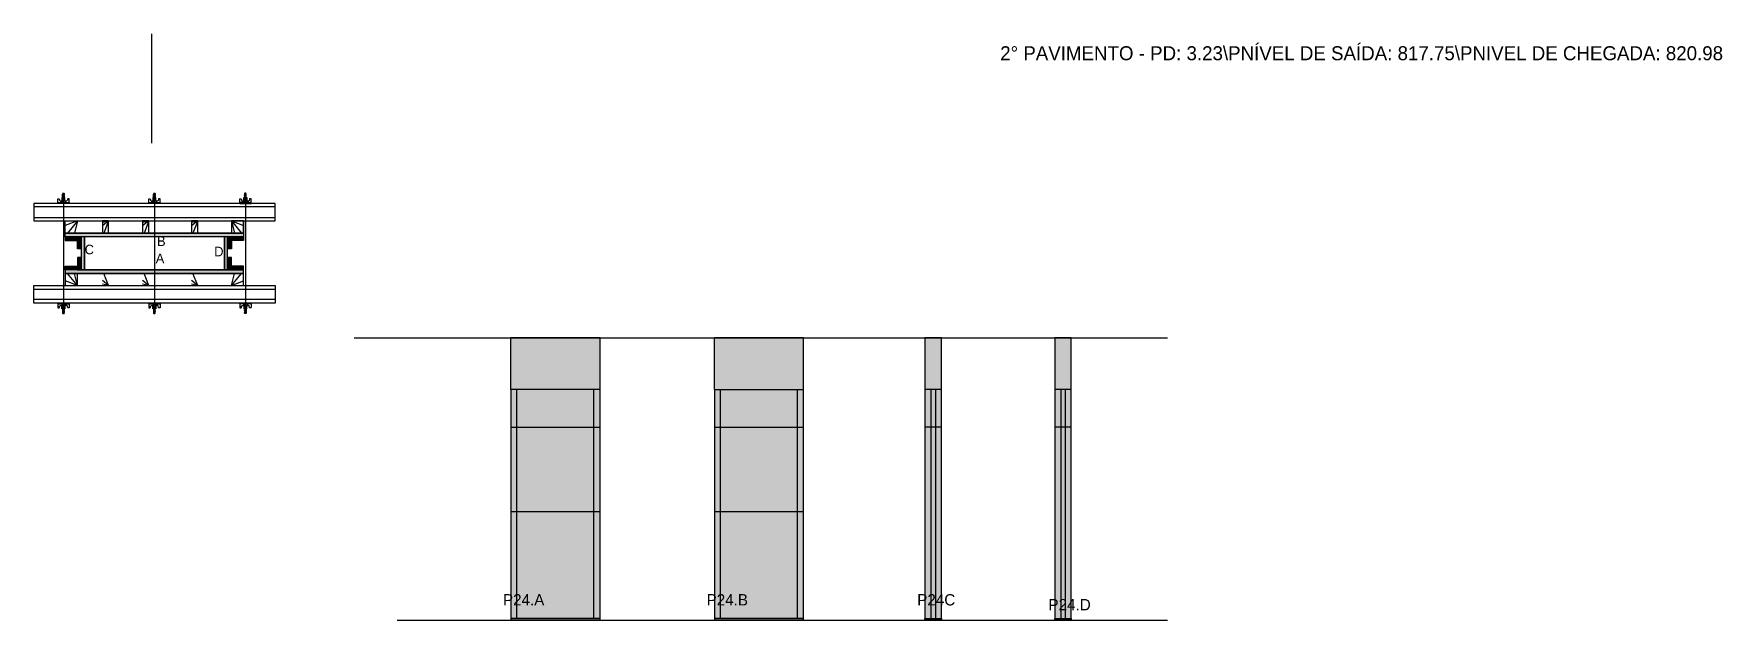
# Model space of a CAD drawing. Header units: metres. Extents: x 1920 to 3851, y 5089 to 5760.
import ezdxf

# ---------------------------------------------------------------- set-up
doc = ezdxf.new("R2010")
doc.units = ezdxf.units.M
for name, color, linetype in [('CHAPA', 7, 'Continuous'), ('COTA', 7, 'Continuous'), ('Hachura', 7, 'Continuous'), ('Madeira', 7, 'Continuous'), ('NOMENCLATURA', 7, 'Continuous'), ('Nível', 7, 'Continuous'), ('Painéis', 7, 'Continuous'), ('Perfil Metálico', 7, 'Continuous'), ('SARR_2.2x7', 7, 'Continuous'), ('SARRAFO', 7, 'Continuous'), ('Texto Seção', 7, 'Continuous'), ('TEXTO_GERAL', 7, 'Continuous')]:
    doc.layers.add(name, color=color, linetype=linetype)

msp = doc.modelspace()

# ---------------------------------------------------------------- hatches: boundary and pattern name
at = {"layer": 'COTA'}
h = msp.add_hatch(color=7, dxfattribs=at)
h.dxf.hatch_style = 1
h.paths.add_polyline_path([(2465.5, 5353.4), (2567.5, 5353.4), (2567.5, 5353.4), (2567.5, 5412.4), (2567.5, 5412.4), (2465.5, 5412.4), (2465.5, 5412.4), (2465.5, 5353.4)])
h = msp.add_hatch(color=7, dxfattribs=at)
h.dxf.hatch_style = 1
h.paths.add_polyline_path([(2698.3, 5353.4), (2800.3, 5353.4), (2800.3, 5353.4), (2800.3, 5412.4), (2800.3, 5412.4), (2698.3, 5412.4), (2698.3, 5412.4), (2698.3, 5353.4)])
h = msp.add_hatch(color=7, dxfattribs=at)
h.dxf.hatch_style = 1
h.paths.add_polyline_path([(2939, 5353.4), (2958, 5353.4), (2958, 5353.4), (2958, 5412.4), (2958, 5412.4), (2939, 5412.4), (2939, 5412.4), (2939, 5353.4)])
h = msp.add_hatch(color=7, dxfattribs=at)
h.dxf.hatch_style = 1
h.paths.add_polyline_path([(3087.5, 5353.4), (3106.5, 5353.4), (3106.5, 5353.4), (3106.5, 5412.4), (3106.5, 5412.4), (3087.5, 5412.4), (3087.5, 5412.4), (3087.5, 5353.4)])
at = {"layer": 'Hachura'}
h = msp.add_hatch(color=7, dxfattribs=at)
h.dxf.hatch_style = 1
h.paths.add_polyline_path([(1955.9, 5528.1), (1955.9, 5532.1), (1955.9, 5532.1), (2159.9, 5532.1), (2159.9, 5532.1), (2159.9, 5528.1), (2159.9, 5528.1), (1955.9, 5528.1)])
h = msp.add_hatch(color=7, dxfattribs=at)
h.dxf.hatch_style = 1
h.paths.add_polyline_path([(1955.9, 5528.1), (1955.9, 5532.1), (1955.9, 5532.1), (2159.9, 5532.1), (2159.9, 5532.1), (2159.9, 5528.1), (2159.9, 5528.1), (1955.9, 5528.1)])
h = msp.add_hatch(color=7, dxfattribs=at)
h.dxf.hatch_style = 1
h.paths.add_polyline_path([(1969.9, 5528.1), (1969.9, 5523.7), (1969.9, 5523.7), (1955.9, 5523.7), (1955.9, 5523.7), (1955.9, 5528.1), (1955.9, 5528.1), (1969.9, 5528.1)])
h = msp.add_hatch(color=7, dxfattribs=at)
h.dxf.hatch_style = 1
h.paths.add_polyline_path([(1974.3, 5528.1), (1969.9, 5528.1), (1969.9, 5528.1), (1969.9, 5514.1), (1969.9, 5514.1), (1974.3, 5514.1), (1974.3, 5514.1), (1974.3, 5528.1)])
h = msp.add_hatch(color=7, dxfattribs=at)
h.dxf.hatch_style = 1
h.paths.add_polyline_path([(1977.9, 5528.1), (1974.3, 5528.1), (1974.3, 5528.1), (1974.3, 5490.1), (1974.3, 5490.1), (1977.9, 5490.1), (1977.9, 5490.1), (1977.9, 5528.1)])
h = msp.add_hatch(color=7, dxfattribs=at)
h.dxf.hatch_style = 1
h.paths.add_polyline_path([(1977.9, 5528.1), (1974.3, 5528.1), (1974.3, 5528.1), (1974.3, 5490.1), (1974.3, 5490.1), (1977.9, 5490.1), (1977.9, 5490.1), (1977.9, 5528.1)])
h = msp.add_hatch(color=7, dxfattribs=at)
h.dxf.hatch_style = 1
h.paths.add_polyline_path([(2141.5, 5528.1), (2137.9, 5528.1), (2137.9, 5528.1), (2137.9, 5490.1), (2137.9, 5490.1), (2141.5, 5490.1), (2141.5, 5490.1), (2141.5, 5528.1)])
h = msp.add_hatch(color=7, dxfattribs=at)
h.dxf.hatch_style = 1
h.paths.add_polyline_path([(2141.5, 5528.1), (2137.9, 5528.1), (2137.9, 5528.1), (2137.9, 5490.1), (2137.9, 5490.1), (2141.5, 5490.1), (2141.5, 5490.1), (2141.5, 5528.1)])
h = msp.add_hatch(color=7, dxfattribs=at)
h.dxf.hatch_style = 1
h.paths.add_polyline_path([(2145.9, 5528.1), (2141.5, 5528.1), (2141.5, 5528.1), (2141.5, 5514.1), (2141.5, 5514.1), (2145.9, 5514.1), (2145.9, 5514.1), (2145.9, 5528.1)])
h = msp.add_hatch(color=7, dxfattribs=at)
h.dxf.hatch_style = 1
h.paths.add_polyline_path([(2145.9, 5528.1), (2145.9, 5523.7), (2145.9, 5523.7), (2159.9, 5523.7), (2159.9, 5523.7), (2159.9, 5528.1), (2159.9, 5528.1), (2145.9, 5528.1)])
h = msp.add_hatch(color=7, dxfattribs=at)
h.dxf.hatch_style = 1
h.paths.add_polyline_path([(1974.3, 5490.1), (1969.9, 5490.1), (1969.9, 5490.1), (1969.9, 5504.1), (1969.9, 5504.1), (1974.3, 5504.1), (1974.3, 5504.1), (1974.3, 5490.1)])
h = msp.add_hatch(color=7, dxfattribs=at)
h.dxf.hatch_style = 1
h.paths.add_polyline_path([(2145.9, 5490.1), (2141.5, 5490.1), (2141.5, 5490.1), (2141.5, 5504.1), (2141.5, 5504.1), (2145.9, 5504.1), (2145.9, 5504.1), (2145.9, 5490.1)])
h = msp.add_hatch(color=7, dxfattribs=at)
h.dxf.hatch_style = 1
h.paths.add_polyline_path([(1969.9, 5490.1), (1969.9, 5494.5), (1969.9, 5494.5), (1955.9, 5494.5), (1955.9, 5494.5), (1955.9, 5490.1), (1955.9, 5490.1), (1969.9, 5490.1)])
h = msp.add_hatch(color=7, dxfattribs=at)
h.dxf.hatch_style = 1
h.paths.add_polyline_path([(1955.9, 5490.1), (1955.9, 5486.1), (1955.9, 5486.1), (2159.9, 5486.1), (2159.9, 5486.1), (2159.9, 5490.1), (2159.9, 5490.1), (1955.9, 5490.1)])
h = msp.add_hatch(color=7, dxfattribs=at)
h.dxf.hatch_style = 1
h.paths.add_polyline_path([(1955.9, 5490.1), (1955.9, 5486.1), (1955.9, 5486.1), (2159.9, 5486.1), (2159.9, 5486.1), (2159.9, 5490.1), (2159.9, 5490.1), (1955.9, 5490.1)])
h = msp.add_hatch(color=7, dxfattribs=at)
h.dxf.hatch_style = 1
h.paths.add_polyline_path([(2145.9, 5490.1), (2145.9, 5494.5), (2145.9, 5494.5), (2159.9, 5494.5), (2159.9, 5494.5), (2159.9, 5490.1), (2159.9, 5490.1), (2145.9, 5490.1)])
h = msp.add_hatch(color=7, dxfattribs=at)
h.dxf.hatch_style = 1
h.paths.add_polyline_path([(2567.5, 5089.4), (2567.5, 5353.4), (2567.5, 5353.4), (2465.5, 5353.4), (2465.5, 5353.4), (2465.5, 5089.4), (2465.5, 5089.4), (2567.5, 5089.4)])
h = msp.add_hatch(color=7, dxfattribs=at)
h.dxf.hatch_style = 1
h.paths.add_polyline_path([(2800.3, 5089.4), (2800.3, 5353.4), (2800.3, 5353.4), (2698.3, 5353.4), (2698.3, 5353.4), (2698.3, 5089.4), (2698.3, 5089.4), (2800.3, 5089.4)])
h = msp.add_hatch(color=7, dxfattribs=at)
h.dxf.hatch_style = 1
h.paths.add_polyline_path([(2958, 5089.4), (2958, 5353.4), (2958, 5353.4), (2939, 5353.4), (2939, 5353.4), (2939, 5089.4), (2939, 5089.4), (2958, 5089.4)])
h = msp.add_hatch(color=7, dxfattribs=at)
h.dxf.hatch_style = 1
h.paths.add_polyline_path([(3106.5, 5089.4), (3106.5, 5353.4), (3106.5, 5353.4), (3087.5, 5353.4), (3087.5, 5353.4), (3087.5, 5089.4), (3087.5, 5089.4), (3106.5, 5089.4)])

# ---------------------------------------------------------------- linework, layer by layer
at = {"layer": 'CHAPA', "color": 7, "lineweight": 25}
for points in [[(1955.9, 5528.1), (1955.9, 5532.1), (2159.9, 5532.1), (2159.9, 5528.1)], [(1955.9, 5528.1), (1955.9, 5532.1), (2159.9, 5532.1), (2159.9, 5528.1)], [(1977.9, 5528.1), (1974.3, 5528.1), (1974.3, 5490.1), (1977.9, 5490.1)], [(1977.9, 5528.1), (1974.3, 5528.1), (1974.3, 5490.1), (1977.9, 5490.1)], [(2141.5, 5528.1), (2137.9, 5528.1), (2137.9, 5490.1), (2141.5, 5490.1)], [(2141.5, 5528.1), (2137.9, 5528.1), (2137.9, 5490.1), (2141.5, 5490.1)], [(1955.9, 5490.1), (1955.9, 5486.1), (2159.9, 5486.1), (2159.9, 5490.1)], [(1955.9, 5490.1), (1955.9, 5486.1), (2159.9, 5486.1), (2159.9, 5490.1)]]:
    msp.add_lwpolyline(points, close=True, dxfattribs=at)
at = {"layer": 'COTA', "color": 7, "lineweight": 25}
for p, q in [((2567.5, 5412.4), (2465.5, 5412.4)), ((2465.5, 5353.4), (2465.5, 5412.4)), ((2567.5, 5353.4), (2567.5, 5412.4)), ((2800.3, 5412.4), (2698.3, 5412.4)), ((2698.3, 5353.4), (2698.3, 5412.4)), ((2800.3, 5353.4), (2800.3, 5412.4))]:
    msp.add_line(p, q, dxfattribs=at)
for points in [[(2958, 5353.4), (2958, 5412.4), (2939, 5412.4), (2939, 5353.4)], [(3106.5, 5353.4), (3106.5, 5412.4), (3087.5, 5412.4), (3087.5, 5353.4)]]:
    msp.add_lwpolyline(points, dxfattribs=at)
at = {"layer": 'Defpoints', "color": 7, "lineweight": 25}
msp.add_line((2054.9, 5635.2), (2054.9, 5760.2), dxfattribs=at)
at = {"layer": 'Hachura', "color": 7, "lineweight": 25}
for p, q in [((1947.5, 5571.3), (1949.1, 5571.3)), ((1947.5, 5566.1), (1947.5, 5571.2)), ((1947.5, 5567), (1960.4, 5567)), ((1947.5, 5567), (1952.6, 5567)), ((1960.4, 5566.1), (1947.5, 5566.1)), ((1947.6, 5567), (1947.6, 5566.1)), ((1947.8, 5567), (1947.8, 5566.1)), ((1948.2, 5567), (1948.2, 5566.1)), ((1948.6, 5567), (1948.6, 5566.1)), ((1949.1, 5571.3), (1949.7, 5569)), ((1949.5, 5567), (1949.5, 5566.1)), ((1950, 5568.8), (1952, 5568.8)), ((1950.9, 5567), (1950.9, 5566.1)), ((1959.4, 5566.1), (1951.6, 5566.1)), ((1952, 5569.6), (1955.8, 5569.6)), ((1952, 5567), (1952, 5569.6)), ((1953.9, 5567), (1952, 5567)), ((1955.6, 5572.8), (1952.2, 5572.8)), ((1952.2, 5572.8), (1952.2, 5569.6)), ((1955.6, 5572.7), (1952.2, 5572.7)), ((1952.6, 5567), (1953.3, 5567)), ((1952.8, 5577.2), (1955, 5576.1)), ((1954.9, 5575.9), (1952.8, 5576.9)), ((1952.8, 5576), (1955, 5574.9)), ((1954.9, 5574.7), (1952.8, 5575.8)), ((1952.8, 5574.8), (1955, 5573.8)), ((1954.9, 5573.5), (1952.8, 5574.6)), ((1954, 5572.8), (1952.8, 5573.4)), ((1952.9, 5577.6), (1953.2, 5577.9)), ((1952.9, 5577.3), (1952.9, 5577.6)), ((1952.9, 5577.6), (1952.9, 5577.6)), ((1954.8, 5577.6), (1952.9, 5577.6)), ((1952.9, 5577.3), (1954.8, 5576.3)), ((1952.9, 5577.3), (1954.8, 5576.3)), ((1952.9, 5576.1), (1952.9, 5576.7)), ((1954.8, 5575.8), (1952.9, 5576.7)), ((1952.9, 5576.1), (1954.8, 5575.1)), ((1952.9, 5574.9), (1952.9, 5575.6)), ((1954.8, 5574.6), (1952.9, 5575.6)), ((1952.9, 5575.4), (1952.9, 5575.6)), ((1952.9, 5574.9), (1954.8, 5574)), ((1952.9, 5573.8), (1952.9, 5574.4)), ((1954.8, 5573.5), (1952.9, 5574.4)), ((1952.9, 5573.8), (1954.8, 5572.8)), ((1953.8, 5572.8), (1952.9, 5573.3)), ((1952.9, 5572.8), (1952.9, 5573.3)), ((1953, 5566.7), (1953, 5566.9)), ((1953, 5566.2), (1953, 5566.7)), ((1953.2, 5577.9), (1954.5, 5577.9)), ((1953.3, 5572.8), (1953.3, 5569.6)), ((1954.8, 5576.9), (1953.5, 5577.6)), ((1953.6, 5567), (1953.6, 5569)), ((1954.9, 5577), (1953.8, 5577.6)), ((1953.9, 5576.9), (1953.9, 5445.1)), ((1953.9, 5567), (1953.9, 5566.1)), ((1954.1, 5569), (1954.1, 5567)), ((1954.3, 5577.6), (1955, 5577.2)), ((1954.8, 5577.6), (1954.5, 5577.9)), ((1954.6, 5577.6), (1954.8, 5577.4)), ((1954.8, 5577.4), (1954.8, 5577.6)), ((1954.8, 5576.9), (1954.8, 5576.3)), ((1954.8, 5575.1), (1954.8, 5575.8)), ((1954.8, 5574.4), (1954.8, 5574.6)), ((1954.8, 5574.4), (1954.8, 5574)), ((1954.8, 5573.5), (1954.8, 5572.8)), ((1954.8, 5572.8), (1954.8, 5569.6)), ((1954.9, 5566.9), (1954.9, 5566.4)), ((1955.6, 5569.6), (1955.6, 5572.8)), ((1955.8, 5569.6), (1955.6, 5569.6)), ((1955.8, 5569.6), (1955.6, 5569.6)), ((1955.8, 5569.6), (1955.8, 5567)), ((1957.8, 5568.8), (1955.8, 5568.8)), ((1956.9, 5567), (1956.9, 5566.1)), ((1958.7, 5571.3), (1958.1, 5569)), ((1958.4, 5567), (1958.4, 5566.1)), ((1960.4, 5571.3), (1958.7, 5571.3)), ((1959.2, 5567), (1959.2, 5566.1)), ((1959.7, 5567), (1959.7, 5566.1)), ((1960, 5567), (1960, 5566.1)), ((1960.2, 5567), (1960.2, 5566.1)), ((1960.4, 5567), (1960.4, 5571.3)), ((1960.4, 5567), (1960.4, 5566.1)), ((2051.5, 5571.3), (2053.1, 5571.3)), ((2051.5, 5566.1), (2051.5, 5571.2)), ((2051.5, 5567), (2064.4, 5567)), ((2051.5, 5567), (2056.6, 5567)), ((2064.4, 5566.1), (2051.5, 5566.1)), ((2051.6, 5567), (2051.6, 5566.1)), ((2051.8, 5567), (2051.8, 5566.1)), ((2052.2, 5567), (2052.2, 5566.1)), ((2052.6, 5567), (2052.6, 5566.1)), ((2053.1, 5571.3), (2053.7, 5569)), ((2053.5, 5567), (2053.5, 5566.1)), ((2054, 5568.8), (2056, 5568.8)), ((2054.9, 5567), (2054.9, 5566.1)), ((2063.4, 5566.1), (2055.6, 5566.1)), ((2056, 5569.6), (2059.8, 5569.6)), ((2056, 5567), (2056, 5569.6)), ((2057.9, 5567), (2056, 5567)), ((2059.6, 5572.8), (2056.2, 5572.8)), ((2056.2, 5572.8), (2056.2, 5569.6)), ((2059.6, 5572.7), (2056.2, 5572.7)), ((2056.6, 5567), (2057.3, 5567)), ((2056.8, 5577.2), (2059, 5576.1)), ((2058.9, 5575.9), (2056.8, 5576.9)), ((2056.8, 5576), (2059, 5574.9)), ((2058.9, 5574.7), (2056.8, 5575.8)), ((2056.8, 5574.8), (2059, 5573.8)), ((2058.9, 5573.5), (2056.8, 5574.6)), ((2058, 5572.8), (2056.8, 5573.4)), ((2056.9, 5577.6), (2057.2, 5577.9)), ((2056.9, 5577.3), (2056.9, 5577.6)), ((2056.9, 5577.6), (2056.9, 5577.6)), ((2058.8, 5577.6), (2056.9, 5577.6)), ((2056.9, 5577.3), (2058.8, 5576.3)), ((2056.9, 5577.3), (2058.8, 5576.3)), ((2056.9, 5576.1), (2056.9, 5576.7)), ((2058.8, 5575.8), (2056.9, 5576.7)), ((2056.9, 5576.1), (2058.8, 5575.1)), ((2056.9, 5574.9), (2056.9, 5575.6)), ((2058.8, 5574.6), (2056.9, 5575.6)), ((2056.9, 5575.4), (2056.9, 5575.6)), ((2056.9, 5574.9), (2058.8, 5574)), ((2056.9, 5573.8), (2056.9, 5574.4)), ((2058.8, 5573.5), (2056.9, 5574.4)), ((2056.9, 5573.8), (2058.8, 5572.8)), ((2057.8, 5572.8), (2056.9, 5573.3)), ((2056.9, 5572.8), (2056.9, 5573.3)), ((2057, 5566.7), (2057, 5566.9)), ((2057, 5566.2), (2057, 5566.7)), ((2057.2, 5577.9), (2058.5, 5577.9)), ((2057.3, 5572.8), (2057.3, 5569.6)), ((2058.8, 5576.9), (2057.5, 5577.6)), ((2057.6, 5567), (2057.6, 5569)), ((2058.9, 5577), (2057.8, 5577.6)), ((2057.9, 5576.9), (2057.9, 5445.1)), ((2057.9, 5567), (2057.9, 5566.1)), ((2058.1, 5569), (2058.1, 5567)), ((2058.3, 5577.6), (2059, 5577.2)), ((2058.8, 5577.6), (2058.5, 5577.9)), ((2058.6, 5577.6), (2058.8, 5577.4)), ((2058.8, 5577.4), (2058.8, 5577.6)), ((2058.8, 5576.9), (2058.8, 5576.3)), ((2058.8, 5575.1), (2058.8, 5575.8)), ((2058.8, 5574.4), (2058.8, 5574.6)), ((2058.8, 5574.4), (2058.8, 5574)), ((2058.8, 5573.5), (2058.8, 5572.8)), ((2058.8, 5572.8), (2058.8, 5569.6)), ((2058.9, 5566.9), (2058.9, 5566.4)), ((2059.6, 5569.6), (2059.6, 5572.8)), ((2059.8, 5569.6), (2059.6, 5569.6)), ((2059.8, 5569.6), (2059.6, 5569.6)), ((2059.8, 5569.6), (2059.8, 5567)), ((2061.8, 5568.8), (2059.8, 5568.8)), ((2060.9, 5567), (2060.9, 5566.1)), ((2062.7, 5571.3), (2062.1, 5569)), ((2062.4, 5567), (2062.4, 5566.1)), ((2064.4, 5571.3), (2062.7, 5571.3)), ((2063.2, 5567), (2063.2, 5566.1)), ((2063.7, 5567), (2063.7, 5566.1)), ((2064, 5567), (2064, 5566.1)), ((2064.2, 5567), (2064.2, 5566.1)), ((2064.4, 5567), (2064.4, 5571.3)), ((2064.4, 5567), (2064.4, 5566.1)), ((2155.5, 5567), (2155.5, 5571.3)), ((2155.5, 5571.3), (2157.1, 5571.3)), ((2168.4, 5567), (2155.5, 5567)), ((2155.5, 5567), (2155.5, 5566.1)), ((2155.5, 5566.1), (2168.4, 5566.1)), ((2155.6, 5567), (2155.6, 5566.1)), ((2155.8, 5567), (2155.8, 5566.1)), ((2156.2, 5567), (2156.2, 5566.1)), ((2156.4, 5566.1), (2164.2, 5566.1)), ((2156.6, 5567), (2156.6, 5566.1)), ((2157.1, 5571.3), (2157.7, 5569)), ((2157.5, 5567), (2157.5, 5566.1)), ((2158, 5568.8), (2160, 5568.8)), ((2158.9, 5567), (2158.9, 5566.1)), ((2163.9, 5569.6), (2160, 5569.6)), ((2160, 5569.6), (2160, 5567)), ((2160, 5569.6), (2160.2, 5569.6)), ((2160, 5569.6), (2160.2, 5569.6)), ((2160.2, 5572.8), (2163.6, 5572.8)), ((2160.2, 5569.6), (2160.2, 5572.8)), ((2160.2, 5572.7), (2163.6, 5572.7)), ((2161.5, 5577.6), (2160.9, 5577.2)), ((2160.9, 5577), (2162, 5577.6)), ((2163, 5577.2), (2160.9, 5576.1)), ((2160.9, 5575.9), (2163.1, 5576.9)), ((2163, 5576), (2160.9, 5574.9)), ((2160.9, 5574.7), (2163.1, 5575.8)), ((2163, 5574.8), (2160.9, 5573.8)), ((2160.9, 5573.5), (2163.1, 5574.6)), ((2160.9, 5566.9), (2160.9, 5566.4)), ((2161, 5577.6), (2161.3, 5577.9)), ((2161.3, 5577.6), (2161, 5577.4)), ((2161, 5577.4), (2161, 5577.6)), ((2161, 5576.9), (2162.3, 5577.6)), ((2161, 5577.6), (2163, 5577.6)), ((2163, 5577.3), (2161, 5576.3)), ((2163, 5577.3), (2161, 5576.3)), ((2161, 5576.9), (2161, 5576.3)), ((2161, 5575.8), (2163, 5576.7)), ((2163, 5576.1), (2161, 5575.1)), ((2161, 5575.1), (2161, 5575.8)), ((2161, 5574.6), (2163, 5575.6)), ((2163, 5574.9), (2161, 5574)), ((2161, 5574.4), (2161, 5574.6)), ((2161, 5574.4), (2161, 5574)), ((2161, 5573.5), (2163, 5574.4)), ((2163, 5573.8), (2161, 5572.8)), ((2161, 5573.5), (2161, 5572.8)), ((2161, 5572.8), (2161, 5569.6)), ((2162.6, 5577.9), (2161.3, 5577.9)), ((2161.7, 5569), (2161.7, 5567)), ((2161.8, 5572.8), (2163.1, 5573.4)), ((2161.9, 5576.9), (2161.9, 5445.1)), ((2161.9, 5567), (2163.9, 5567)), ((2161.9, 5567), (2161.9, 5566.1)), ((2162, 5572.8), (2163, 5573.3)), ((2162.2, 5567), (2162.2, 5569)), ((2163, 5577.6), (2162.6, 5577.9)), ((2162.6, 5572.8), (2162.6, 5569.6)), ((2163.2, 5567), (2162.6, 5567)), ((2162.9, 5566.7), (2162.9, 5566.9)), ((2162.9, 5566.2), (2162.9, 5566.7)), ((2163, 5577.3), (2163, 5577.6)), ((2163, 5577.6), (2163, 5577.6)), ((2163, 5576.1), (2163, 5576.7)), ((2163, 5574.9), (2163, 5575.6)), ((2163, 5575.4), (2163, 5575.6)), ((2163, 5573.8), (2163, 5574.4)), ((2163, 5572.8), (2163, 5573.3)), ((2168.4, 5567), (2163.2, 5567)), ((2163.6, 5572.8), (2163.6, 5569.6)), ((2163.9, 5567), (2163.9, 5569.6)), ((2165.8, 5568.8), (2163.9, 5568.8)), ((2165, 5567), (2165, 5566.1)), ((2166.7, 5571.3), (2166.1, 5569)), ((2166.4, 5567), (2166.4, 5566.1)), ((2168.4, 5571.3), (2166.7, 5571.3)), ((2167.2, 5567), (2167.2, 5566.1)), ((2167.7, 5567), (2167.7, 5566.1)), ((2168, 5567), (2168, 5566.1)), ((2168.2, 5567), (2168.2, 5566.1)), ((2168.4, 5566.1), (2168.4, 5571.2)), ((1960.4, 5452.1), (1947.5, 5452.1)), ((1947.5, 5452.1), (1947.5, 5447)), ((1947.5, 5451.2), (1960.4, 5451.2)), ((1947.5, 5451.2), (1952.6, 5451.2)), ((1947.5, 5446.9), (1949.1, 5446.9)), ((1947.6, 5451.2), (1947.6, 5452.1)), ((1947.8, 5451.2), (1947.8, 5452.1)), ((1948.2, 5451.2), (1948.2, 5452.1)), ((1948.6, 5451.2), (1948.6, 5452.1)), ((1949.1, 5446.9), (1949.7, 5449.2)), ((1949.5, 5451.2), (1949.5, 5452.1)), ((1950, 5449.4), (1952, 5449.4)), ((1950.9, 5451.2), (1950.9, 5452.1)), ((1959.4, 5452.1), (1951.6, 5452.1)), ((1953.9, 5451.2), (1952, 5451.2)), ((1952, 5451.2), (1952, 5448.6)), ((1952, 5448.6), (1955.8, 5448.6)), ((1952.2, 5445.4), (1952.2, 5448.6)), ((1952.6, 5451.2), (1953.3, 5451.2)), ((1953, 5451.9), (1953, 5451.5)), ((1953, 5451.5), (1953, 5451.3)), ((1953.3, 5445.4), (1953.3, 5448.6)), ((1953.6, 5451.2), (1953.6, 5449.2)), ((1953.9, 5451.2), (1953.9, 5452.1)), ((1954.1, 5449.2), (1954.1, 5451.2)), ((1954.8, 5445.4), (1954.8, 5448.6)), ((1954.9, 5451.3), (1954.9, 5451.8)), ((1955.6, 5448.6), (1955.6, 5445.4)), ((1955.8, 5448.6), (1955.6, 5448.6)), ((1955.8, 5448.6), (1955.6, 5448.6)), ((1957.8, 5449.4), (1955.8, 5449.4)), ((1955.8, 5448.6), (1955.8, 5451.2)), ((1956.9, 5451.2), (1956.9, 5452.1)), ((1958.7, 5446.9), (1958.1, 5449.2)), ((1958.4, 5451.2), (1958.4, 5452.1)), ((1960.4, 5446.9), (1958.7, 5446.9)), ((1959.2, 5451.2), (1959.2, 5452.1)), ((1959.7, 5451.2), (1959.7, 5452.1)), ((1960, 5451.2), (1960, 5452.1)), ((1960.2, 5451.2), (1960.2, 5452.1)), ((1960.4, 5451.2), (1960.4, 5452.1)), ((1960.4, 5451.2), (1960.4, 5446.9)), ((2064.4, 5452.1), (2051.5, 5452.1)), ((2051.5, 5452.1), (2051.5, 5447)), ((2051.5, 5451.2), (2064.4, 5451.2)), ((2051.5, 5451.2), (2056.6, 5451.2)), ((2051.5, 5446.9), (2053.1, 5446.9)), ((2051.6, 5451.2), (2051.6, 5452.1)), ((2051.8, 5451.2), (2051.8, 5452.1)), ((2052.2, 5451.2), (2052.2, 5452.1)), ((2052.6, 5451.2), (2052.6, 5452.1)), ((2053.1, 5446.9), (2053.7, 5449.2)), ((2053.5, 5451.2), (2053.5, 5452.1)), ((2054, 5449.4), (2056, 5449.4)), ((2054.9, 5451.2), (2054.9, 5452.1)), ((2063.4, 5452.1), (2055.6, 5452.1)), ((2057.9, 5451.2), (2056, 5451.2)), ((2056, 5451.2), (2056, 5448.6)), ((2056, 5448.6), (2059.8, 5448.6)), ((2056.2, 5445.4), (2056.2, 5448.6)), ((2056.6, 5451.2), (2057.3, 5451.2)), ((2057, 5451.9), (2057, 5451.5)), ((2057, 5451.5), (2057, 5451.3)), ((2057.3, 5445.4), (2057.3, 5448.6)), ((2057.6, 5451.2), (2057.6, 5449.2)), ((2057.9, 5451.2), (2057.9, 5452.1)), ((2058.1, 5449.2), (2058.1, 5451.2)), ((2058.8, 5445.4), (2058.8, 5448.6)), ((2058.9, 5451.3), (2058.9, 5451.8)), ((2059.6, 5448.6), (2059.6, 5445.4)), ((2059.8, 5448.6), (2059.6, 5448.6)), ((2059.8, 5448.6), (2059.6, 5448.6)), ((2061.8, 5449.4), (2059.8, 5449.4)), ((2059.8, 5448.6), (2059.8, 5451.2)), ((2060.9, 5451.2), (2060.9, 5452.1)), ((2062.7, 5446.9), (2062.1, 5449.2)), ((2062.4, 5451.2), (2062.4, 5452.1)), ((2064.4, 5446.9), (2062.7, 5446.9)), ((2063.2, 5451.2), (2063.2, 5452.1)), ((2063.7, 5451.2), (2063.7, 5452.1)), ((2064, 5451.2), (2064, 5452.1)), ((2064.2, 5451.2), (2064.2, 5452.1)), ((2064.4, 5451.2), (2064.4, 5452.1)), ((2064.4, 5451.2), (2064.4, 5446.9)), ((2155.5, 5452.1), (2168.4, 5452.1)), ((2155.5, 5451.2), (2155.5, 5452.1)), ((2168.4, 5451.2), (2155.5, 5451.2)), ((2155.5, 5451.2), (2155.5, 5446.9)), ((2155.5, 5446.9), (2157.1, 5446.9)), ((2155.6, 5451.2), (2155.6, 5452.1)), ((2155.8, 5451.2), (2155.8, 5452.1)), ((2156.2, 5451.2), (2156.2, 5452.1)), ((2156.4, 5452.1), (2164.2, 5452.1)), ((2156.6, 5451.2), (2156.6, 5452.1)), ((2157.1, 5446.9), (2157.7, 5449.2)), ((2157.5, 5451.2), (2157.5, 5452.1)), ((2158, 5449.4), (2160, 5449.4)), ((2158.9, 5451.2), (2158.9, 5452.1)), ((2160, 5448.6), (2160, 5451.2)), ((2163.9, 5448.6), (2160, 5448.6)), ((2160, 5448.6), (2160.2, 5448.6)), ((2160, 5448.6), (2160.2, 5448.6)), ((2160.2, 5448.6), (2160.2, 5445.4)), ((2160.9, 5451.3), (2160.9, 5451.8)), ((2161, 5445.4), (2161, 5448.6)), ((2161.7, 5449.2), (2161.7, 5451.2)), ((2161.9, 5451.2), (2161.9, 5452.1)), ((2161.9, 5451.2), (2163.9, 5451.2)), ((2162.2, 5451.2), (2162.2, 5449.2)), ((2163.2, 5451.2), (2162.6, 5451.2)), ((2162.6, 5445.4), (2162.6, 5448.6)), ((2162.9, 5451.9), (2162.9, 5451.5)), ((2162.9, 5451.5), (2162.9, 5451.3)), ((2168.4, 5451.2), (2163.2, 5451.2)), ((2163.6, 5445.4), (2163.6, 5448.6)), ((2163.9, 5451.2), (2163.9, 5448.6)), ((2165.8, 5449.4), (2163.9, 5449.4)), ((2165, 5451.2), (2165, 5452.1)), ((2166.7, 5446.9), (2166.1, 5449.2)), ((2166.4, 5451.2), (2166.4, 5452.1)), ((2168.4, 5446.9), (2166.7, 5446.9)), ((2167.2, 5451.2), (2167.2, 5452.1)), ((2167.7, 5451.2), (2167.7, 5452.1)), ((2168, 5451.2), (2168, 5452.1)), ((2168.2, 5451.2), (2168.2, 5452.1)), ((2168.4, 5452.1), (2168.4, 5447)), ((1955.6, 5445.5), (1952.2, 5445.5)), ((1955.6, 5445.4), (1952.2, 5445.4)), ((1954, 5445.4), (1952.8, 5444.8)), ((1954.9, 5444.7), (1952.8, 5443.6)), ((1952.8, 5443.4), (1955, 5444.4)), ((1954.9, 5443.5), (1952.8, 5442.4)), ((1952.8, 5442.2), (1955, 5443.3)), ((1954.9, 5442.3), (1952.8, 5441.3)), ((1952.8, 5441), (1955, 5442.1)), ((1952.9, 5444.4), (1954.8, 5445.4)), ((1953.8, 5445.4), (1952.9, 5444.9)), ((1952.9, 5445.4), (1952.9, 5444.9)), ((1954.8, 5444.7), (1952.9, 5443.8)), ((1952.9, 5444.4), (1952.9, 5443.8)), ((1952.9, 5443.3), (1954.8, 5444.2)), ((1954.8, 5443.6), (1952.9, 5442.6)), ((1952.9, 5443.3), (1952.9, 5442.6)), ((1952.9, 5442.1), (1954.8, 5443.1)), ((1952.9, 5442.8), (1952.9, 5442.6)), ((1954.8, 5442.4), (1952.9, 5441.5)), ((1952.9, 5442.1), (1952.9, 5441.5)), ((1952.9, 5440.9), (1954.8, 5441.9)), ((1952.9, 5440.9), (1954.8, 5441.9)), ((1952.9, 5440.9), (1952.9, 5440.6)), ((1952.9, 5440.6), (1952.9, 5440.6)), ((1952.9, 5440.6), (1953.2, 5440.3)), ((1954.8, 5440.6), (1952.9, 5440.6)), ((1953.2, 5440.3), (1954.5, 5440.3)), ((1954.8, 5441.3), (1953.5, 5440.6)), ((1954.9, 5441.2), (1953.8, 5440.6)), ((1954.3, 5440.6), (1955, 5441)), ((1954.8, 5440.6), (1954.5, 5440.3)), ((1954.6, 5440.6), (1954.8, 5440.7)), ((1954.8, 5444.7), (1954.8, 5445.4)), ((1954.8, 5443.8), (1954.8, 5444.2)), ((1954.8, 5443.8), (1954.8, 5443.6)), ((1954.8, 5443.1), (1954.8, 5442.4)), ((1954.8, 5441.3), (1954.8, 5441.9)), ((1954.8, 5440.7), (1954.8, 5440.6)), ((2059.6, 5445.5), (2056.2, 5445.5)), ((2059.6, 5445.4), (2056.2, 5445.4)), ((2058, 5445.4), (2056.8, 5444.8)), ((2058.9, 5444.7), (2056.8, 5443.6)), ((2056.8, 5443.4), (2059, 5444.4)), ((2058.9, 5443.5), (2056.8, 5442.4)), ((2056.8, 5442.2), (2059, 5443.3)), ((2058.9, 5442.3), (2056.8, 5441.3)), ((2056.8, 5441), (2059, 5442.1)), ((2056.9, 5444.4), (2058.8, 5445.4)), ((2057.8, 5445.4), (2056.9, 5444.9)), ((2056.9, 5445.4), (2056.9, 5444.9)), ((2058.8, 5444.7), (2056.9, 5443.8)), ((2056.9, 5444.4), (2056.9, 5443.8)), ((2056.9, 5443.3), (2058.8, 5444.2)), ((2058.8, 5443.6), (2056.9, 5442.6)), ((2056.9, 5443.3), (2056.9, 5442.6)), ((2056.9, 5442.1), (2058.8, 5443.1)), ((2056.9, 5442.8), (2056.9, 5442.6)), ((2058.8, 5442.4), (2056.9, 5441.5)), ((2056.9, 5442.1), (2056.9, 5441.5)), ((2056.9, 5440.9), (2058.8, 5441.9)), ((2056.9, 5440.9), (2058.8, 5441.9)), ((2056.9, 5440.9), (2056.9, 5440.6)), ((2056.9, 5440.6), (2056.9, 5440.6)), ((2056.9, 5440.6), (2057.2, 5440.3)), ((2058.8, 5440.6), (2056.9, 5440.6)), ((2057.2, 5440.3), (2058.5, 5440.3)), ((2058.8, 5441.3), (2057.5, 5440.6)), ((2058.9, 5441.2), (2057.8, 5440.6)), ((2058.3, 5440.6), (2059, 5441)), ((2058.8, 5440.6), (2058.5, 5440.3)), ((2058.6, 5440.6), (2058.8, 5440.7)), ((2058.8, 5444.7), (2058.8, 5445.4)), ((2058.8, 5443.8), (2058.8, 5444.2)), ((2058.8, 5443.8), (2058.8, 5443.6)), ((2058.8, 5443.1), (2058.8, 5442.4)), ((2058.8, 5441.3), (2058.8, 5441.9)), ((2058.8, 5440.7), (2058.8, 5440.6)), ((2160.2, 5445.5), (2163.6, 5445.5)), ((2160.2, 5445.4), (2163.6, 5445.4)), ((2160.9, 5444.7), (2163.1, 5443.6)), ((2163, 5443.4), (2160.9, 5444.4)), ((2160.9, 5443.5), (2163.1, 5442.4)), ((2163, 5442.2), (2160.9, 5443.3)), ((2160.9, 5442.3), (2163.1, 5441.3)), ((2163, 5441), (2160.9, 5442.1)), ((2160.9, 5441.2), (2162, 5440.6)), ((2161.5, 5440.6), (2160.9, 5441)), ((2161, 5444.7), (2161, 5445.4)), ((2163, 5444.4), (2161, 5445.4)), ((2161, 5444.7), (2163, 5443.8)), ((2161, 5443.8), (2161, 5444.2)), ((2163, 5443.3), (2161, 5444.2)), ((2161, 5443.8), (2161, 5443.6)), ((2161, 5443.6), (2163, 5442.6)), ((2161, 5443.1), (2161, 5442.4)), ((2163, 5442.1), (2161, 5443.1)), ((2161, 5442.4), (2163, 5441.5)), ((2163, 5440.9), (2161, 5441.9)), ((2161, 5441.3), (2161, 5441.9)), ((2163, 5440.9), (2161, 5441.9)), ((2161, 5441.3), (2162.3, 5440.6)), ((2161.3, 5440.6), (2161, 5440.7)), ((2161, 5440.7), (2161, 5440.6)), ((2161, 5440.6), (2161.3, 5440.3)), ((2161, 5440.6), (2163, 5440.6)), ((2162.6, 5440.3), (2161.3, 5440.3)), ((2161.8, 5445.4), (2163.1, 5444.8)), ((2162, 5445.4), (2163, 5444.9)), ((2163, 5440.6), (2162.6, 5440.3)), ((2163, 5445.4), (2163, 5444.9)), ((2163, 5444.4), (2163, 5443.8)), ((2163, 5443.3), (2163, 5442.6)), ((2163, 5442.8), (2163, 5442.6)), ((2163, 5442.1), (2163, 5441.5)), ((2163, 5440.9), (2163, 5440.6)), ((2163, 5440.6), (2163, 5440.6))]:
    msp.add_line(p, q, dxfattribs=at)
at = {"layer": 'Madeira', "color": 7, "lineweight": 25}
for p, q in [((1969.9, 5546.1), (1955.9, 5540.7)), ((1969.9, 5546.1), (1958.4, 5532.1)), ((1969.9, 5546.1), (1966.4, 5532.1)), ((2005.4, 5546.1), (1998.4, 5540.4)), ((2005.4, 5546.1), (1998.4, 5544.4)), ((2005.4, 5546.1), (2000, 5532.1)), ((2051.4, 5546.1), (2044.4, 5540.4)), ((2051.4, 5546.1), (2044.4, 5544.4)), ((2051.4, 5546.1), (2046, 5532.1)), ((2107.4, 5546.1), (2100.4, 5540.4)), ((2107.4, 5546.1), (2100.4, 5544.4)), ((2107.4, 5546.1), (2102, 5532.1)), ((2145.9, 5546.1), (2157.4, 5532.1)), ((2145.9, 5546.1), (2149.4, 5532.1)), ((2145.9, 5546.1), (2159.9, 5540.7)), ((1969.9, 5472.1), (1958.4, 5486.1)), ((1969.9, 5472.1), (1966.4, 5486.1)), ((2005.4, 5472.1), (2000, 5486.1)), ((2051.4, 5472.1), (2046, 5486.1)), ((2107.4, 5472.1), (2102, 5486.1)), ((2145.9, 5472.1), (2157.4, 5486.1)), ((2145.9, 5472.1), (2149.4, 5486.1)), ((1969.9, 5472.1), (1955.9, 5477.5)), ((2005.4, 5472.1), (1998.4, 5477.8)), ((2005.4, 5472.1), (1998.4, 5473.8)), ((2051.4, 5472.1), (2044.4, 5477.8)), ((2051.4, 5472.1), (2044.4, 5473.8)), ((2107.4, 5472.1), (2100.4, 5477.8)), ((2107.4, 5472.1), (2100.4, 5473.8)), ((2145.9, 5472.1), (2159.9, 5477.5))]:
    msp.add_line(p, q, dxfattribs=at)
for points in [[(2159.9, 5546.1), (2159.9, 5532.1), (1955.9, 5532.1), (1955.9, 5546.1)], [(2005.4, 5546.1), (1998.4, 5546.1), (1998.4, 5532.1), (2005.4, 5532.1)], [(2051.4, 5546.1), (2044.4, 5546.1), (2044.4, 5532.1), (2051.4, 5532.1)], [(2107.4, 5546.1), (2100.4, 5546.1), (2100.4, 5532.1), (2107.4, 5532.1)], [(2145.9, 5546.1), (2145.9, 5532.1), (2159.9, 5532.1), (2159.9, 5546.1)], [(1969.9, 5472.1), (1969.9, 5486.1), (1955.9, 5486.1), (1955.9, 5472.1)], [(2159.9, 5472.1), (2159.9, 5486.1), (1955.9, 5486.1), (1955.9, 5472.1)]]:
    msp.add_lwpolyline(points, close=True, dxfattribs=at)
at = {"layer": 'Nível', "color": 7, "lineweight": 25}
for p, q in [((2286.3, 5412.4), (3216.7, 5412.4)), ((2335.6, 5089.4), (3216.7, 5089.4))]:
    msp.add_line(p, q, dxfattribs=at)
at = {"layer": 'Painéis', "color": 7, "lineweight": 25}
for p, q in [((2465.5, 5353.4), (2465.5, 5089.4)), ((2567.5, 5353.4), (2465.5, 5353.4)), ((2567.5, 5089.4), (2567.5, 5353.4)), ((2698.3, 5353.4), (2698.3, 5089.4)), ((2698.3, 5353.4), (2800.3, 5353.4)), ((2800.3, 5089.4), (2800.3, 5353.4)), ((2939, 5353.4), (2939, 5091.4)), ((2958, 5353.4), (2939, 5353.4)), ((2958, 5091.4), (2958, 5353.4)), ((3087.5, 5353.4), (3087.5, 5091.4)), ((3106.5, 5353.4), (3087.5, 5353.4)), ((3106.5, 5091.4), (3106.5, 5353.4)), ((2465.5, 5310.4), (2567.5, 5310.4)), ((2698.3, 5310.4), (2800.3, 5310.4)), ((2958, 5310.4), (2939, 5310.4)), ((3106.5, 5310.4), (3087.5, 5310.4)), ((2567.5, 5213.4), (2465.5, 5213.4)), ((2800.3, 5213.4), (2698.3, 5213.4)), ((2465.5, 5091.4), (2567.5, 5091.4)), ((2698.3, 5091.4), (2800.3, 5091.4)), ((2939, 5091.4), (2958, 5091.4)), ((3087.5, 5091.4), (3106.5, 5091.4))]:
    msp.add_line(p, q, dxfattribs=at)
for points in [[(2137.9, 5490.1), (2137.9, 5528.1), (1977.9, 5528.1), (1977.9, 5490.1)], [(2567.5, 5091.4), (2465.5, 5091.4), (2465.5, 5089.4), (2567.5, 5089.4)], [(2800.3, 5091.4), (2698.3, 5091.4), (2698.3, 5089.4), (2800.3, 5089.4)], [(2939, 5091.4), (2958, 5091.4), (2958, 5089.4), (2939, 5089.4)], [(3087.5, 5091.4), (3106.5, 5091.4), (3106.5, 5089.4), (3087.5, 5089.4)]]:
    msp.add_lwpolyline(points, close=True, dxfattribs=at)
at = {"layer": 'Perfil Metálico', "color": 7, "lineweight": 25}
for points in [[(1919.9, 5566.1), (1919.9, 5546.1), (2195.9, 5546.1), (2195.9, 5566.1)], [(2195.9, 5550.1), (2195.9, 5562.1), (1919.9, 5562.1), (1919.9, 5550.1)], [(1919.9, 5452.1), (1919.9, 5472.1), (2195.9, 5472.1), (2195.9, 5452.1)], [(2195.9, 5468.1), (2195.9, 5456.1), (1919.9, 5456.1), (1919.9, 5468.1)]]:
    msp.add_lwpolyline(points, close=True, dxfattribs=at)
at = {"layer": 'SARR_2.2x7', "color": 7, "lineweight": 25}
for p, q in [((2472.5, 5310.4), (2472.5, 5353.4)), ((2560.5, 5310.4), (2560.5, 5353.4)), ((2705.3, 5310.4), (2705.3, 5353.4)), ((2793.3, 5310.4), (2793.3, 5353.4)), ((2946, 5353.4), (2946, 5091.4)), ((2951, 5353.4), (2951, 5091.4)), ((3094.5, 5353.4), (3094.5, 5091.4)), ((3099.5, 5353.4), (3099.5, 5091.4)), ((2472.5, 5213.4), (2472.5, 5310.4)), ((2560.5, 5213.4), (2560.5, 5310.4)), ((2705.3, 5213.4), (2705.3, 5310.4)), ((2793.3, 5213.4), (2793.3, 5310.4)), ((2472.5, 5091.4), (2472.5, 5213.4)), ((2560.5, 5091.4), (2560.5, 5213.4)), ((2705.3, 5091.4), (2705.3, 5213.4)), ((2793.3, 5091.4), (2793.3, 5213.4)), ((2472.5, 5091.4), (2472.5, 5091.4)), ((2560.5, 5091.4), (2560.5, 5091.4)), ((2705.3, 5091.4), (2705.3, 5091.4)), ((2793.3, 5091.4), (2793.3, 5091.4))]:
    msp.add_line(p, q, dxfattribs=at)
at = {"layer": 'SARRAFO', "color": 7, "lineweight": 25}
for points in [[(1955.9, 5523.7), (1969.9, 5523.7), (1969.9, 5528.1), (1955.9, 5528.1)], [(1969.9, 5514.1), (1969.9, 5528.1), (1974.3, 5528.1), (1974.3, 5514.1)], [(2141.5, 5514.1), (2141.5, 5528.1), (2145.9, 5528.1), (2145.9, 5514.1)], [(2159.9, 5523.7), (2145.9, 5523.7), (2145.9, 5528.1), (2159.9, 5528.1)], [(1969.9, 5504.1), (1969.9, 5490.1), (1974.3, 5490.1), (1974.3, 5504.1)], [(2141.5, 5504.1), (2141.5, 5490.1), (2145.9, 5490.1), (2145.9, 5504.1)], [(1955.9, 5494.5), (1969.9, 5494.5), (1969.9, 5490.1), (1955.9, 5490.1)], [(2159.9, 5494.5), (2145.9, 5494.5), (2145.9, 5490.1), (2159.9, 5490.1)]]:
    msp.add_lwpolyline(points, close=True, dxfattribs=at)

# ---------------------------------------------------------------- texts
at = {"layer": 'NOMENCLATURA', "color": 7, "lineweight": 25}
msp.add_text('2° PAVIMENTO - PD: 3.23\\PNÍVEL DE SAÍDA: 817.75\\PNIVEL DE CHEGADA: 820.98', height=16, dxfattribs=at).set_placement((3025.2, 5729.9))
at = {"layer": 'Texto Seção', "color": 7, "lineweight": 25}
for s, p in [('P24.A', (2456.5, 5106.3)), ('P24.B', (2689.4, 5106.3)), ('P24C', (2930.3, 5106.3)), ('P24.D', (3080.4, 5100.7))]:
    msp.add_text(s, height=13, dxfattribs=at).set_placement(p)
at = {"layer": 'TEXTO_GERAL', "color": 7, "lineweight": 25}
for s, p in [('B', (2060.9, 5517.4)), ('C', (1978.1, 5507.9)), ('A', (2059.4, 5497.7)), ('D', (2126.3, 5505.6))]:
    msp.add_text(s, height=11, dxfattribs=at).set_placement(p)

doc.saveas('drawing.dxf')
